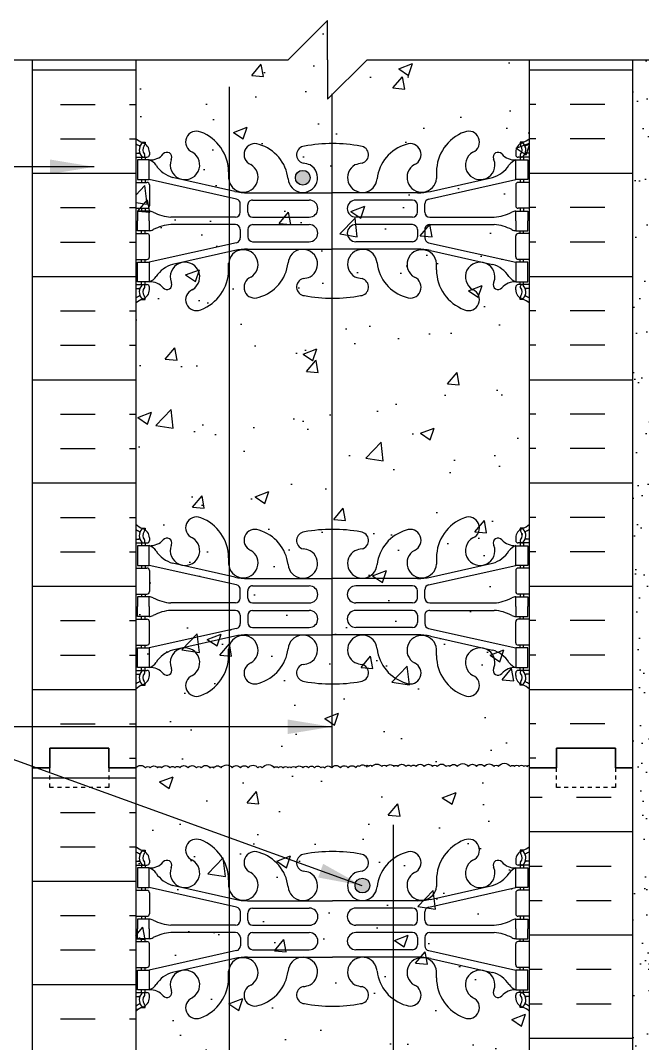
# Model space of a CAD drawing. Header units: inches. Extents: x 23.5 to 82.7, y -12.5 to 63.7.
# Drawn here: x 43.3 to 59.1, y 34 to 60.01 of the extents above; entities that cross this region are included whole.
import ezdxf

# ---------------------------------------------------------------- set-up
doc = ezdxf.new("R2010")
doc.units = ezdxf.units.IN
doc.header["$LTSCALE"] = 0.5
doc.header["$MEASUREMENT"] = 0
doc.linetypes.add('DASHED2', pattern=[0.375, 0.25, -0.125])
for name, color, linetype in [('HATCH', 12, 'Continuous'), ('line25', 2, 'Continuous'), ('LINE3', 3, 'Continuous'), ('LINE50', 5, 'Continuous'), ('LINE9', 9, 'Continuous'), ('TEXT', 4, 'Continuous'), ('Web_Edge', 9, 'Continuous')]:
    doc.layers.add(name, color=color, linetype=linetype)
doc.styles.add('DIM', font='romans.shx', dxfattribs={"width": 0.7})
doc.dimstyles.new('ext_12', dxfattribs={"dimscale": 12, "dimtxt": 0.09375, "dimasz": 0.09375, "dimexe": 0.09375, "dimexo": 0.0625, "dimgap": 0.0625, "dimtad": 1, "dimdec": 1, "dimzin": 3, "dimdsep": 46, "dimlunit": 4, "dimtxsty": 'DIM', "dimcen": 0.09, "dimdle": 0.09375, "dimclrt": 4, "dimadec": 0, "dimazin": 0, "dimtfac": 1, "dimtdec": 1, "dimtmove": 2, "dimatfit": 3, "dimfxl": 0, "dimfrac": 2, "dimtolj": 1, "dimtzin": 0, "dimarcsym": 0})

# ---------------------------------------------------------------- blocks, each defined once
blk = doc.blocks.new('10 web')
at = {"layer": 'Web_Edge'}
for p, q in [((-4.854, 6.903), (-4.764, 6.903)), ((-4.764, 6.903), (-4.764, 6.861)), ((4.854, 6.903), (4.764, 6.903)), ((4.764, 6.903), (4.764, 6.861)), ((-5, 6.624), (-4.922, 6.624)), ((-5, 6.524), (-4.717, 6.524)), ((-4.854, 6.524), (-4.854, 6.454)), ((-4.764, 6.524), (-4.764, 6.454)), ((-4.654, 6.654), (-4.654, 6.586)), ((4.654, 6.654), (4.654, 6.586)), ((5, 6.524), (4.716, 6.524)), ((4.764, 6.524), (4.764, 6.454)), ((4.854, 6.524), (4.854, 6.454)), ((5, 6.624), (4.922, 6.624)), ((-4.102, 6.458), (-4.09, 6.479)), ((4.102, 6.458), (4.09, 6.479)), ((-2.485, 5.655), (-4.066, 6.008)), ((-2.64, 6.147), (-2.641, 5.983)), ((2.485, 5.655), (4.066, 6.008)), ((2.64, 6.147), (2.641, 5.983)), ((-5, 5.884), (-4.717, 5.884)), ((-4.854, 5.954), (-4.854, 5.884)), ((-4.764, 5.954), (-4.764, 5.884)), ((-2.441, 5.457), (-4.659, 5.954)), ((-4.654, 5.821), (-4.654, 5.286)), ((2.441, 5.457), (4.659, 5.954)), ((4.654, 5.821), (4.654, 5.286)), ((5, 5.884), (4.716, 5.884)), ((4.764, 5.954), (4.764, 5.884)), ((4.854, 5.954), (4.854, 5.884)), ((-2.158, 5.619), (0, 5.619)), ((2.158, 5.619), (0, 5.619)), ((-5, 5.224), (-4.717, 5.224)), ((-4.854, 5.224), (-4.854, 5.154)), ((-4.764, 5.224), (-4.764, 5.154)), ((-2.344, 5.123), (-2.344, 5.335)), ((-2.156, 5.124), (-2.156, 5.308)), ((-2.031, 5.433), (-0.592, 5.433)), ((2.031, 5.433), (0.592, 5.433)), ((2.156, 5.124), (2.156, 5.308)), ((2.344, 5.123), (2.344, 5.335)), ((5, 5.224), (4.716, 5.224)), ((4.764, 5.224), (4.764, 5.154)), ((4.854, 5.224), (4.854, 5.154)), ((-2.469, 4.998), (-4.106, 4.998)), ((-2.031, 4.999), (-0.592, 4.999)), ((2.031, 4.999), (0.592, 4.999)), ((2.469, 4.998), (4.106, 4.998)), ((-2.469, 4.81), (-4.106, 4.81)), ((-2.344, 4.685), (-2.344, 4.472)), ((-2.156, 4.684), (-2.156, 4.5)), ((-2.031, 4.809), (-0.592, 4.809)), ((2.031, 4.809), (0.592, 4.809)), ((2.156, 4.684), (2.156, 4.5)), ((2.344, 4.685), (2.344, 4.472)), ((2.469, 4.81), (4.106, 4.81)), ((-5, 4.584), (-4.717, 4.584)), ((-4.854, 4.584), (-4.854, 4.654)), ((-4.764, 4.584), (-4.764, 4.654)), ((-4.654, 3.986), (-4.654, 4.521)), ((4.654, 3.986), (4.654, 4.521)), ((5, 4.584), (4.716, 4.584)), ((4.764, 4.584), (4.764, 4.654)), ((4.854, 4.584), (4.854, 4.654)), ((-2.441, 4.35), (-4.659, 3.854)), ((-2.158, 4.188), (0, 4.188)), ((-2.031, 4.375), (-0.592, 4.375)), ((2.158, 4.188), (0, 4.188)), ((2.031, 4.375), (0.592, 4.375)), ((2.441, 4.35), (4.659, 3.854)), ((-5, 3.924), (-4.717, 3.924)), ((-4.854, 3.854), (-4.854, 3.924)), ((-4.764, 3.854), (-4.764, 3.924)), ((-2.485, 4.152), (-4.066, 3.799)), ((2.485, 4.152), (4.066, 3.799)), ((5, 3.924), (4.716, 3.924)), ((4.764, 3.854), (4.764, 3.924)), ((4.854, 3.854), (4.854, 3.924)), ((-2.64, 3.66), (-2.641, 3.825)), ((2.64, 3.66), (2.641, 3.825)), ((-5, 3.284), (-4.717, 3.284)), ((-5, 3.184), (-4.922, 3.184)), ((-4.854, 3.284), (-4.854, 3.354)), ((-4.764, 3.284), (-4.764, 3.354)), ((-4.654, 3.154), (-4.654, 3.221)), ((-4.102, 3.35), (-4.09, 3.328)), ((4.102, 3.35), (4.09, 3.328)), ((4.654, 3.154), (4.654, 3.221)), ((5, 3.284), (4.716, 3.284)), ((4.764, 3.284), (4.764, 3.354)), ((4.854, 3.284), (4.854, 3.354)), ((5, 3.184), (4.922, 3.184)), ((-4.854, 2.905), (-4.764, 2.905)), ((-4.764, 2.905), (-4.764, 2.947)), ((4.764, 2.905), (4.764, 2.947)), ((4.854, 2.905), (4.764, 2.905)), ((-4.854, -2.905), (-4.764, -2.905)), ((-4.764, -2.905), (-4.764, -2.947)), ((4.854, -2.905), (4.764, -2.905)), ((4.764, -2.905), (4.764, -2.947)), ((-5, -3.184), (-4.922, -3.184)), ((-5, -3.284), (-4.717, -3.284)), ((-4.854, -3.284), (-4.854, -3.354)), ((-4.764, -3.284), (-4.764, -3.354)), ((-4.654, -3.154), (-4.654, -3.221)), ((-4.102, -3.35), (-4.09, -3.328)), ((4.102, -3.35), (4.09, -3.328)), ((4.654, -3.154), (4.654, -3.221)), ((5, -3.284), (4.716, -3.284)), ((4.764, -3.284), (4.764, -3.354)), ((4.854, -3.284), (4.854, -3.354)), ((5, -3.184), (4.922, -3.184)), ((-4.854, -3.854), (-4.854, -3.924)), ((-4.764, -3.854), (-4.764, -3.924)), ((-2.441, -4.35), (-4.659, -3.854)), ((-2.485, -4.152), (-4.066, -3.799)), ((-2.64, -3.66), (-2.641, -3.825)), ((2.441, -4.35), (4.659, -3.854)), ((2.485, -4.152), (4.066, -3.799)), ((2.64, -3.66), (2.641, -3.825)), ((4.764, -3.854), (4.764, -3.924)), ((4.854, -3.854), (4.854, -3.924)), ((-5, -3.924), (-4.717, -3.924)), ((-4.654, -3.986), (-4.654, -4.521)), ((4.654, -3.986), (4.654, -4.521)), ((5, -3.924), (4.716, -3.924)), ((-2.158, -4.188), (0, -4.188)), ((-2.031, -4.375), (-0.592, -4.375)), ((2.158, -4.188), (0, -4.188)), ((2.031, -4.375), (0.592, -4.375)), ((-5, -4.584), (-4.717, -4.584)), ((-4.854, -4.584), (-4.854, -4.654)), ((-4.764, -4.584), (-4.764, -4.654)), ((-2.344, -4.685), (-2.344, -4.472)), ((-2.156, -4.684), (-2.156, -4.5)), ((2.156, -4.684), (2.156, -4.5)), ((2.344, -4.685), (2.344, -4.472)), ((5, -4.584), (4.716, -4.584)), ((4.764, -4.584), (4.764, -4.654)), ((4.854, -4.584), (4.854, -4.654)), ((-2.469, -4.81), (-4.106, -4.81)), ((-2.031, -4.809), (-0.592, -4.809)), ((2.031, -4.809), (0.592, -4.809)), ((2.469, -4.81), (4.106, -4.81)), ((-4.854, -5.224), (-4.854, -5.154)), ((-4.764, -5.224), (-4.764, -5.154)), ((-2.469, -4.998), (-4.106, -4.998)), ((-2.344, -5.123), (-2.344, -5.335)), ((-2.156, -5.124), (-2.156, -5.308)), ((-2.031, -4.999), (-0.592, -4.999)), ((2.031, -4.999), (0.592, -4.999)), ((2.156, -5.124), (2.156, -5.308)), ((2.344, -5.123), (2.344, -5.335)), ((2.469, -4.998), (4.106, -4.998)), ((4.764, -5.224), (4.764, -5.154)), ((4.854, -5.224), (4.854, -5.154)), ((-5, -5.224), (-4.717, -5.224)), ((-2.441, -5.457), (-4.659, -5.954)), ((-4.654, -5.821), (-4.654, -5.286)), ((-2.031, -5.433), (-0.592, -5.433)), ((2.031, -5.433), (0.592, -5.433)), ((2.441, -5.457), (4.659, -5.954)), ((4.654, -5.821), (4.654, -5.286)), ((5, -5.224), (4.716, -5.224)), ((-2.485, -5.655), (-4.066, -6.008)), ((-2.158, -5.619), (0, -5.619)), ((2.158, -5.619), (0, -5.619)), ((2.485, -5.655), (4.066, -6.008)), ((-5, -5.884), (-4.717, -5.884)), ((-4.854, -5.954), (-4.854, -5.884)), ((-4.764, -5.954), (-4.764, -5.884)), ((-2.64, -6.147), (-2.641, -5.983)), ((2.64, -6.147), (2.641, -5.983)), ((5, -5.884), (4.716, -5.884)), ((4.764, -5.954), (4.764, -5.884)), ((4.854, -5.954), (4.854, -5.884)), ((-4.854, -6.524), (-4.854, -6.454)), ((-4.764, -6.524), (-4.764, -6.454)), ((-4.102, -6.458), (-4.09, -6.479)), ((4.102, -6.458), (4.09, -6.479)), ((4.764, -6.524), (4.764, -6.454)), ((4.854, -6.524), (4.854, -6.454)), ((-5, -6.524), (-4.717, -6.524)), ((-5, -6.624), (-4.922, -6.624)), ((-4.654, -6.654), (-4.654, -6.586)), ((4.654, -6.654), (4.654, -6.586)), ((5, -6.524), (4.716, -6.524)), ((5, -6.624), (4.922, -6.624)), ((-4.854, -6.903), (-4.764, -6.903)), ((-4.764, -6.903), (-4.764, -6.861)), ((4.764, -6.903), (4.764, -6.861)), ((4.854, -6.903), (4.764, -6.903))]:
    blk.add_line(p, q, dxfattribs=at)
for points in [[(-4.959, 5.954), (-4.659, 5.954), (-4.659, 6.454), (-4.959, 6.454)], [(4.959, 5.954), (4.659, 5.954), (4.659, 6.454), (4.959, 6.454)], [(-4.959, 3.854), (-4.659, 3.854), (-4.659, 3.354), (-4.959, 3.354)], [(4.959, 3.854), (4.659, 3.854), (4.659, 3.354), (4.959, 3.354)], [(-4.959, -3.854), (-4.659, -3.854), (-4.659, -3.354), (-4.959, -3.354)], [(4.959, -3.854), (4.659, -3.854), (4.659, -3.354), (4.959, -3.354)], [(-4.959, -5.954), (-4.659, -5.954), (-4.659, -6.454), (-4.959, -6.454)], [(4.959, -5.954), (4.659, -5.954), (4.659, -6.454), (4.959, -6.454)]]:
    blk.add_lwpolyline(points, close=True, dxfattribs=at)
for points in [[(-4.659, 4.904), (-4.659, 5.154), (-4.959, 5.154), (-4.959, 4.904)], [(4.659, 4.904), (4.659, 5.154), (4.959, 5.154), (4.959, 4.904)], [(-4.659, 4.904), (-4.659, 4.654), (-4.959, 4.654), (-4.959, 4.904)], [(4.659, 4.904), (4.659, 4.654), (4.959, 4.654), (4.959, 4.904)], [(-4.659, -4.904), (-4.659, -4.654), (-4.959, -4.654), (-4.959, -4.904)], [(4.659, -4.904), (4.659, -4.654), (4.959, -4.654), (4.959, -4.904)], [(-4.659, -4.904), (-4.659, -5.154), (-4.959, -5.154), (-4.959, -4.904)], [(4.659, -4.904), (4.659, -5.154), (4.959, -5.154), (4.959, -4.904)]]:
    blk.add_lwpolyline(points, dxfattribs=at)
for centre, radius, start, end in [((-3.456, 6.908), 0.277, 67.32, 247.32), ((-3.732, 6.141), 1.092, 0.3332, 69.4825), ((3.732, 6.141), 1.092, 110.5175, 179.6668), ((3.456, 6.908), 0.277, 292.68, 112.68), ((-4.654, 7.361), 0.5, 226.2122, 250.5288), ((-4.654, 7.361), 0.6, 234.7832, 245.0748), ((-4.66, 6.708), 0.25, 140.1145, 222.4609), ((-4.916, 6.798), 0.021, 343.464, 63.9957), ((-4.818, 6.839), 0.045, 321.448, 139.1879), ((-4.904, 6.654), 0.25, 0, 70.5288), ((-4.66, 6.708), 0.16, 140.0001, 222.4609), ((-1.973, 6.591), 0.277, 67.32, 247.32), ((-2.157, 5.854), 1.034, 6.6669, 73.6635), ((-0.694, 6.586), 0.22, 95.1835, 255.7396), ((-0.017, 3.092), 3.777, 89.7394, 100.6275), ((0.017, 3.092), 3.777, 79.3725, 90.2606), ((0.694, 6.586), 0.22, 284.2604, 84.8165), ((2.157, 5.854), 1.034, 106.3365, 173.3331), ((1.973, 6.591), 0.277, 292.68, 112.68), ((4.904, 6.654), 0.25, 109.4712, 180), ((4.818, 6.839), 0.045, 40.8121, 218.552), ((4.66, 6.708), 0.16, 317.5391, 39.9999), ((4.654, 7.361), 0.5, 289.4712, 313.7891), ((4.66, 6.708), 0.25, 317.5391, 39.8855), ((4.916, 6.798), 0.021, 116.0043, 196.536), ((4.654, 7.361), 0.6, 294.9252, 305.2168), ((-4.922, 6.643), 0.0196, 269.4032, 15.4901), ((-4.812, 6.57), 0.045, 222.4609, 42.4609), ((-4.717, 6.586), 0.0625, 270, 0), ((-4.634, 6.894), 0.441, 266.7976, 318.9873), ((-4.207, 6.523), 0.125, 339.6243, 138.9873), ((-3.75, 6.327), 0.375, 159.6243, 60.0685), ((3.75, 6.327), 0.375, 119.9315, 20.3757), ((4.207, 6.523), 0.125, 41.0127, 200.3757), ((4.634, 6.894), 0.441, 221.0127, 273.2024), ((4.716, 6.586), 0.0625, 180, 270), ((4.812, 6.57), 0.045, 137.5391, 317.5391), ((4.922, 6.643), 0.0196, 164.5099, 270.5968), ((-4.781, 6.111), 0.364, 34.9775, 70.3387), ((-3.858, 6.722), 0.743, 212.7919, 253.8107), ((-2.267, 6.01), 0.375, 184.2448, 60.0685), ((-0.756, 6.002), 0.375, 184.2448, 60.0685), ((-0.863, 5.546), 0.834, 69.3729, 82.1063), ((0.756, 6.002), 0.375, 119.9315, 355.7552), ((0.863, 5.546), 0.834, 97.8937, 110.6271), ((2.267, 6.01), 0.375, 119.9315, 355.7552), ((3.858, 6.722), 0.743, 286.1893, 327.2081), ((4.781, 6.111), 0.364, 109.6613, 145.0225), ((-4.717, 5.821), 0.0625, 0, 90), ((4.716, 5.821), 0.0625, 90, 180), ((-2.158, 7.119), 1.5, 257.4135, 270), ((2.158, 7.119), 1.5, 270, 282.5865), ((-4.717, 5.286), 0.0625, 270, 0), ((-2.469, 5.335), 0.125, 0, 77.3767), ((-2.031, 5.308), 0.125, 90, 180), ((-0.592, 5.216), 0.217, 270, 90), ((0.592, 5.216), 0.217, 90, 270), ((2.031, 5.308), 0.125, 0, 90), ((2.469, 5.335), 0.125, 102.6233, 180), ((4.716, 5.286), 0.0625, 180, 270), ((-4.663, 4.935), 0.219, 60.4937, 88.92), ((-4.018, 6.165), 1.17, 242.6365, 265.6505), ((-2.469, 5.123), 0.125, 270, 0), ((-2.031, 5.124), 0.125, 180, 270), ((2.031, 5.124), 0.125, 270, 360), ((2.469, 5.123), 0.125, 180, 270), ((4.018, 6.165), 1.17, 274.3495, 297.3635), ((4.663, 4.935), 0.219, 91.08, 119.5063), ((-4.663, 4.873), 0.219, 271.08, 299.5063), ((-4.018, 3.643), 1.17, 94.3495, 117.3635), ((-2.469, 4.685), 0.125, 0, 90), ((-2.031, 4.684), 0.125, 90, 180), ((-0.592, 4.592), 0.217, 270, 90), ((0.592, 4.592), 0.217, 90, 270), ((2.031, 4.684), 0.125, 0, 90), ((2.469, 4.685), 0.125, 90, 180), ((4.018, 3.643), 1.17, 62.6365, 85.6505), ((4.663, 4.873), 0.219, 240.4937, 268.92), ((-4.717, 4.521), 0.0625, 0, 90), ((-2.469, 4.472), 0.125, 282.6233, 0), ((-2.031, 4.5), 0.125, 180, 270), ((2.031, 4.5), 0.125, 270, 0), ((2.469, 4.472), 0.125, 180, 257.3767), ((4.716, 4.521), 0.0625, 90, 180), ((-2.267, 3.797), 0.375, 299.9315, 175.7552), ((-2.158, 2.688), 1.5, 90, 102.5865), ((-0.756, 3.806), 0.375, 299.9315, 175.7552), ((0.756, 3.806), 0.375, 4.2448, 240.0685), ((2.267, 3.797), 0.375, 4.2448, 240.0685), ((2.158, 2.688), 1.5, 77.4135, 90), ((-4.717, 3.986), 0.0625, 270, 0), ((4.716, 3.986), 0.0625, 180, 270), ((-3.858, 3.085), 0.743, 106.1893, 147.2081), ((-3.75, 3.48), 0.375, 299.9315, 200.3757), ((-3.732, 3.667), 1.092, 290.5175, 359.6668), ((-2.157, 3.954), 1.034, 286.3365, 353.3331), ((2.157, 3.954), 1.034, 186.6669, 253.6635), ((3.732, 3.667), 1.092, 180.3332, 249.4825), ((3.75, 3.48), 0.375, 339.6243, 240.0685), ((3.858, 3.085), 0.743, 32.7919, 73.8107), ((-4.781, 3.696), 0.364, 289.6613, 325.0225), ((-1.973, 3.217), 0.277, 112.68, 292.68), ((-0.694, 3.222), 0.22, 104.2604, 264.8165), ((-0.863, 4.262), 0.834, 277.8937, 290.6271), ((0.863, 4.262), 0.834, 249.3729, 262.1063), ((0.694, 3.222), 0.22, 275.1835, 75.7396), ((1.973, 3.217), 0.277, 247.32, 67.32), ((4.781, 3.696), 0.364, 214.9775, 250.3387), ((-4.922, 3.164), 0.0196, 344.5099, 90.5968), ((-4.66, 3.099), 0.25, 137.5391, 219.8855), ((-4.812, 3.238), 0.045, 317.5391, 137.5391), ((-4.904, 3.154), 0.25, 289.4712, 360), ((-4.66, 3.099), 0.16, 137.5391, 219.9999), ((-4.717, 3.221), 0.0625, 360, 90), ((-4.634, 2.913), 0.441, 41.0127, 93.2024), ((-4.207, 3.285), 0.125, 221.0127, 20.3757), ((-3.456, 2.9), 0.277, 112.68, 292.68), ((3.456, 2.9), 0.277, 247.32, 67.32), ((4.207, 3.285), 0.125, 159.6243, 318.9873), ((4.634, 2.913), 0.441, 86.7976, 138.9873), ((4.716, 3.221), 0.0625, 90, 180), ((4.904, 3.154), 0.25, 180, 250.5288), ((4.812, 3.238), 0.045, 42.4609, 222.4609), ((4.66, 3.099), 0.16, 320.0001, 42.4609), ((4.66, 3.099), 0.25, 320.1145, 42.4609), ((4.922, 3.164), 0.0196, 89.4032, 195.4901), ((-4.654, 2.447), 0.6, 114.9252, 125.2158), ((-4.654, 2.447), 0.5, 109.4712, 133.7878), ((-4.916, 3.01), 0.021, 296.0043, 16.536), ((-4.818, 2.968), 0.045, 220.8121, 38.552), ((-0.017, 6.716), 3.777, 259.3725, 270.2606), ((0.017, 6.716), 3.777, 269.7394, 280.6275), ((4.818, 2.968), 0.045, 141.448, 319.1879), ((4.654, 2.447), 0.5, 46.2109, 70.5288), ((4.916, 3.01), 0.021, 163.464, 243.9957), ((4.654, 2.447), 0.6, 54.7832, 65.0748), ((-4.654, -2.447), 0.5, 226.2122, 250.5288), ((-3.456, -2.9), 0.277, 67.32, 247.32), ((-3.732, -3.667), 1.092, 0.3332, 69.4825), ((3.732, -3.667), 1.092, 110.5175, 179.6668), ((3.456, -2.9), 0.277, 292.68, 112.68), ((4.654, -2.447), 0.5, 289.4712, 313.7891), ((-4.654, -2.447), 0.6, 234.7842, 245.0748), ((-4.66, -3.099), 0.25, 140.1145, 222.4609), ((-4.916, -3.01), 0.021, 343.464, 63.9957), ((-4.818, -2.968), 0.045, 321.448, 139.1879), ((-4.904, -3.154), 0.25, 0, 70.5288), ((-4.66, -3.099), 0.16, 140.0001, 222.4609), ((-1.973, -3.217), 0.277, 67.32, 247.32), ((-2.157, -3.954), 1.034, 6.6669, 73.6635), ((-0.694, -3.222), 0.22, 95.1835, 255.7396), ((-0.017, -6.716), 3.777, 89.7394, 100.6275), ((0.017, -6.716), 3.777, 79.3725, 90.2606), ((0.694, -3.222), 0.22, 284.2604, 84.8165), ((2.157, -3.954), 1.034, 106.3365, 173.3331), ((1.973, -3.217), 0.277, 292.68, 112.68), ((4.904, -3.154), 0.25, 109.4712, 180), ((4.818, -2.968), 0.045, 40.8121, 218.552), ((4.66, -3.099), 0.16, 317.5391, 39.9999), ((4.66, -3.099), 0.25, 317.5391, 39.8855), ((4.916, -3.01), 0.021, 116.0043, 196.536), ((4.654, -2.447), 0.6, 294.9252, 305.2168), ((-4.922, -3.164), 0.0196, 269.4032, 15.4901), ((-4.812, -3.238), 0.045, 222.4609, 42.4609), ((-4.717, -3.221), 0.0625, 270, 0), ((-4.634, -2.913), 0.441, 266.7976, 318.9873), ((-4.781, -3.696), 0.364, 34.9775, 70.3387), ((-4.207, -3.285), 0.125, 339.6243, 138.9873), ((-3.75, -3.48), 0.375, 159.6243, 60.0685), ((3.75, -3.48), 0.375, 119.9315, 20.3757), ((4.207, -3.285), 0.125, 41.0127, 200.3757), ((4.634, -2.913), 0.441, 221.0127, 273.2024), ((4.781, -3.696), 0.364, 109.6613, 145.0225), ((4.716, -3.221), 0.0625, 180, 270), ((4.812, -3.238), 0.045, 137.5391, 317.5391), ((4.922, -3.164), 0.0196, 164.5099, 270.5968), ((-3.858, -3.085), 0.743, 212.7919, 253.8107), ((-2.267, -3.797), 0.375, 184.2448, 60.0685), ((-0.756, -3.806), 0.375, 184.2448, 60.0685), ((-0.863, -4.262), 0.834, 69.3729, 82.1063), ((0.756, -3.806), 0.375, 119.9315, 355.7552), ((0.863, -4.262), 0.834, 97.8937, 110.6271), ((2.267, -3.797), 0.375, 119.9315, 355.7552), ((3.858, -3.085), 0.743, 286.1893, 327.2081), ((-4.717, -3.986), 0.0625, 0, 90), ((-2.158, -2.688), 1.5, 257.4135, 270), ((2.158, -2.688), 1.5, 270, 282.5865), ((4.716, -3.986), 0.0625, 90, 180), ((-2.469, -4.472), 0.125, 0, 77.3767), ((-2.031, -4.5), 0.125, 90, 180), ((-0.592, -4.592), 0.217, 270, 90), ((0.592, -4.592), 0.217, 90, 270), ((2.031, -4.5), 0.125, 0, 90), ((2.469, -4.472), 0.125, 102.6233, 180), ((-4.717, -4.521), 0.0625, 270, 0), ((-4.663, -4.873), 0.219, 60.4937, 88.92), ((4.663, -4.873), 0.219, 91.08, 119.5063), ((4.716, -4.521), 0.0625, 180, 270), ((-4.018, -3.643), 1.17, 242.6365, 265.6505), ((-2.469, -4.685), 0.125, 270, 0), ((-2.031, -4.684), 0.125, 180, 270), ((2.031, -4.684), 0.125, 270, 360), ((2.469, -4.685), 0.125, 180, 270), ((4.018, -3.643), 1.17, 274.3495, 297.3635), ((-4.663, -4.935), 0.219, 271.08, 299.5063), ((-4.018, -6.165), 1.17, 94.3495, 117.3635), ((-2.469, -5.123), 0.125, 0, 90), ((-2.031, -5.124), 0.125, 90, 180), ((-0.592, -5.216), 0.217, 270, 90), ((0.592, -5.216), 0.217, 90, 270), ((2.031, -5.124), 0.125, 0, 90), ((2.469, -5.123), 0.125, 90, 180), ((4.018, -6.165), 1.17, 62.6365, 85.6505), ((4.663, -4.935), 0.219, 240.4937, 268.92), ((-4.717, -5.286), 0.0625, 0, 90), ((-2.469, -5.335), 0.125, 282.6233, 0), ((-2.031, -5.308), 0.125, 180, 270), ((2.031, -5.308), 0.125, 270, 0), ((2.469, -5.335), 0.125, 180, 257.3767), ((4.716, -5.286), 0.0625, 90, 180), ((-2.267, -6.01), 0.375, 299.9315, 175.7552), ((-2.158, -7.119), 1.5, 90, 102.5865), ((-0.756, -6.002), 0.375, 299.9315, 175.7552), ((0.756, -6.002), 0.375, 4.2448, 240.0685), ((2.267, -6.01), 0.375, 4.2448, 240.0685), ((2.158, -7.119), 1.5, 77.4135, 90), ((-4.717, -5.821), 0.0625, 270, 0), ((-3.75, -6.327), 0.375, 299.9315, 200.3757), ((-2.157, -5.854), 1.034, 286.3365, 353.3331), ((2.157, -5.854), 1.034, 186.6669, 253.6635), ((3.75, -6.327), 0.375, 339.6243, 240.0685), ((4.716, -5.821), 0.0625, 180, 270), ((-3.858, -6.722), 0.743, 106.1893, 147.2081), ((-3.732, -6.141), 1.092, 290.5175, 359.6668), ((3.732, -6.141), 1.092, 180.3332, 249.4825), ((3.858, -6.722), 0.743, 32.7919, 73.8107), ((-4.781, -6.111), 0.364, 289.6613, 325.0225), ((-4.634, -6.894), 0.441, 41.0127, 93.2024), ((-4.207, -6.523), 0.125, 221.0127, 20.3757), ((-1.973, -6.591), 0.277, 112.68, 292.68), ((-0.694, -6.586), 0.22, 104.2604, 264.8165), ((-0.863, -5.546), 0.834, 277.8937, 290.6271), ((0.863, -5.546), 0.834, 249.3729, 262.1063), ((0.694, -6.586), 0.22, 275.1835, 75.7396), ((1.973, -6.591), 0.277, 247.32, 67.32), ((4.207, -6.523), 0.125, 159.6243, 318.9873), ((4.634, -6.894), 0.441, 86.7976, 138.9873), ((4.781, -6.111), 0.364, 214.9775, 250.3387), ((-4.922, -6.643), 0.0196, 344.5099, 90.5968), ((-4.66, -6.708), 0.25, 137.5391, 219.8855), ((-4.812, -6.57), 0.045, 317.5391, 137.5391), ((-4.904, -6.654), 0.25, 289.4712, 360), ((-4.66, -6.708), 0.16, 137.5391, 219.9999), ((-4.717, -6.586), 0.0625, 360, 90), ((-3.456, -6.908), 0.277, 112.68, 292.68), ((3.456, -6.908), 0.277, 247.32, 67.32), ((4.716, -6.586), 0.0625, 90, 180), ((4.904, -6.654), 0.25, 180, 250.5288), ((4.812, -6.57), 0.045, 42.4609, 222.4609), ((4.66, -6.708), 0.16, 320.0001, 42.4609), ((4.66, -6.708), 0.25, 320.1145, 42.4609), ((4.922, -6.643), 0.0196, 89.4032, 195.4901), ((-4.654, -7.361), 0.6, 114.9252, 125.2168), ((-4.654, -7.361), 0.5, 109.4712, 133.7878), ((-4.916, -6.798), 0.021, 296.0043, 16.536), ((-4.818, -6.839), 0.045, 220.8121, 38.552), ((-0.017, -3.092), 3.777, 259.3725, 270.2606), ((0.017, -3.092), 3.777, 269.7394, 280.6275), ((4.818, -6.839), 0.045, 141.448, 319.1879), ((4.654, -7.361), 0.5, 46.2109, 70.5288), ((4.916, -6.798), 0.021, 163.464, 243.9957), ((4.654, -7.361), 0.6, 54.7832, 65.0748)]:
    blk.add_arc(centre, radius, start, end, dxfattribs=at)
for points in [[(-2.156, 5.129), (-2.156, 5.303)], [(2.156, 5.129), (2.156, 5.303)], [(-2.156, 4.679), (-2.156, 4.505)], [(2.156, 4.679), (2.156, 4.505)], [(-2.156, -4.679), (-2.156, -4.505)], [(2.156, -4.679), (2.156, -4.505)], [(-2.156, -5.129), (-2.156, -5.303)], [(2.156, -5.129), (2.156, -5.303)]]:
    blk.add_open_spline(points, degree=1, dxfattribs=at)

msp = doc.modelspace()

# ---------------------------------------------------------------- hatches: boundary and pattern name
at = {"layer": 'HATCH'}
h = msp.add_hatch(dxfattribs=at)
h.set_pattern_fill('AR-CONC', color=256, scale=0.5, style=0)
edge = h.paths.add_edge_path()
edge.add_line((56.228, 59.008), (52.103, 59.008))
edge.add_line((52.103, 59.008), (51.103, 58.008))
edge.add_line((51.103, 58.008), (51.103, 59.008))
edge.add_line((51.103, 59.008), (51.103, 60.008))
edge.add_line((51.103, 60.008), (50.103, 59.008))
edge.add_line((50.103, 59.008), (46.228, 59.008))
edge.add_line((46.228, 59.008), (46.228, 51.377))
edge.add_spline(control_points=[(46.228, 51.377), (46.354, 51.313), (46.551, 51.212), (46.808, 51.498), (47.161, 51.203), (47.528, 51.476), (47.782, 51.204), (48.04, 51.398), (48.289, 51.186), (48.487, 51.326), (48.67, 51.343), (48.758, 51.219), (48.896, 51.182), (48.999, 51.306), (49.128, 51.355), (49.245, 51.391), (49.307, 51.367), (49.34, 51.325), (49.357, 51.269), (49.427, 51.244), (49.523, 51.22), (49.674, 51.211), (49.797, 51.287), (49.905, 51.295), (49.974, 51.306), (50.055, 51.29), (50.151, 51.245), (50.236, 51.207), (50.328, 51.201), (50.361, 51.291), (50.464, 51.308), (50.531, 51.369), (50.612, 51.361), (50.701, 51.364), (50.805, 51.36), (50.886, 51.322), (51.004, 51.259), (51.168, 51.246), (51.321, 51.313), (51.454, 51.389), (51.591, 51.406), (51.715, 51.413), (51.805, 51.386), (51.856, 51.3), (51.964, 51.232), (52.088, 51.201), (52.186, 51.197), (52.228, 51.195)], knot_values=[0, 0, 0, 0, 0.36882, 0.580962, 0.956064, 1.413946, 1.635694, 1.852394, 2.204033, 2.360582, 2.542219, 2.677797, 2.79395, 2.907785, 3.117226, 3.20968, 3.262351, 3.303115, 3.370216, 3.421138, 3.515057, 3.674522, 3.85319, 3.927977, 3.999794, 4.060692, 4.173001, 4.317056, 4.339836, 4.436406, 4.53825, 4.640095, 4.685656, 4.773056, 4.912503, 4.988734, 5.039656, 5.313971, 5.43662, 5.538465, 5.77077, 5.839112, 5.911139, 6.039898, 6.121993, 6.287819, 6.415577, 6.415577, 6.415577, 6.415577], degree=3, periodic=0)
edge.add_spline(control_points=[(52.228, 51.195), (52.271, 51.197), (52.369, 51.201), (52.492, 51.232), (52.6, 51.3), (52.652, 51.386), (52.742, 51.413), (52.866, 51.406), (53.003, 51.389), (53.136, 51.313), (53.288, 51.246), (53.453, 51.259), (53.57, 51.322), (53.651, 51.36), (53.755, 51.364), (53.845, 51.361), (53.925, 51.369), (53.992, 51.308), (54.095, 51.291), (54.129, 51.201), (54.188, 51.204), (54.212, 51.21), (54.228, 51.215)], knot_values=[4.266465, 4.266465, 4.266465, 4.266465, 4.394223, 4.560049, 4.642143, 4.770902, 4.842929, 4.911272, 5.143576, 5.245421, 5.368071, 5.642385, 5.693308, 5.769539, 5.908986, 5.996385, 6.041947, 6.143791, 6.245636, 6.342205, 6.364986, 6.415577, 6.415577, 6.415577, 6.415577], degree=3, periodic=0)
edge.add_spline(control_points=[(54.228, 51.215), (54.245, 51.21), (54.269, 51.204), (54.328, 51.201), (54.361, 51.291), (54.464, 51.308), (54.531, 51.369), (54.612, 51.361), (54.701, 51.364), (54.805, 51.36), (54.886, 51.322), (55.004, 51.259), (55.168, 51.246), (55.321, 51.313), (55.454, 51.389), (55.591, 51.406), (55.715, 51.413), (55.805, 51.386), (55.856, 51.3), (55.964, 51.232), (56.088, 51.201), (56.186, 51.197), (56.228, 51.195)], knot_values=[4.266465, 4.266465, 4.266465, 4.266465, 4.317056, 4.339836, 4.436406, 4.53825, 4.640095, 4.685656, 4.773056, 4.912503, 4.988734, 5.039656, 5.313971, 5.43662, 5.538465, 5.77077, 5.839112, 5.911139, 6.039898, 6.121993, 6.287819, 6.415577, 6.415577, 6.415577, 6.415577], degree=3, periodic=0)
edge.add_line((56.228, 51.195), (56.228, 59.008))
h = msp.add_hatch(dxfattribs=at)
h.set_pattern_fill('INSUL', color=256, scale=7, style=0)
h.set_pattern_definition([(0, (-2879.9333, -356.0018), (0, 2.625), []), (0, (-2879.9333, -355.1268), (0, 2.625), [0.875, -0.875]), (0, (-2879.9333, -354.2518), (0, 2.625), [0.875, -0.875])])
h.paths.add_polyline_path([(43.603, 41.008), (44.041, 41.008), (44.041, 41.508), (45.541, 41.508), (45.541, 41.008), (46.228, 41.008), (46.228, 59.008), (45.541, 59.008), (45.541, 59.508), (44.041, 59.508), (44.041, 59.008), (43.603, 59.008)])
h = msp.add_hatch(dxfattribs=at)
h.set_pattern_fill('INSUL', color=256, scale=7, style=0)
h.set_pattern_definition([(180, (2982.39, -356.0018), (0, 2.625), []), (180, (2982.39, -355.1268), (0, 2.625), [0.875, -0.875]), (180, (2982.39, -354.2518), (0, 2.625), [0.875, -0.875])])
h.paths.add_polyline_path([(58.853, 41.008), (58.416, 41.008), (58.416, 41.508), (56.916, 41.508), (56.916, 41.008), (56.228, 41.008), (56.228, 59.008), (56.916, 59.008), (56.916, 59.508), (58.416, 59.508), (58.416, 59.008), (58.853, 59.008)])
h = msp.add_hatch(dxfattribs=at)
h.set_pattern_fill('AR-SAND', color=256, scale=0.5, style=0)
h.set_pattern_definition([(37.5, (36.4269, -7.8671), (-0.031497, 0.963412), [0, -0.76, 0, -0.85, 0, -0.8125]), (7.5, (36.4269, -7.8671), (0.884888, 1.411073), [0, -0.41, 0, -0.685, 0, -0.2625]), (327.5, (35.8119, -7.8671), (1.557071, 0.00283), [0, -0.25, 0, -0.9, 0, -1.175]), (317.5, (35.8119, -7.8671), (1.503063, 0.438838), [0, -0.125, 0, -0.59, 0, -0.675])])
h.paths.add_polyline_path([(59.353, 59.008), (58.853, 59.008), (58.853, 41.008), (58.853, 29.758), (59.353, 29.758)])
h = msp.add_hatch(dxfattribs=at)
h.set_pattern_fill('AR-CONC', color=256, scale=0.5, style=0)
edge = h.paths.add_edge_path()
edge.add_spline(control_points=[(56.228, 51.195), (56.186, 51.197), (56.088, 51.201), (55.964, 51.232), (55.856, 51.3), (55.805, 51.386), (55.715, 51.413), (55.591, 51.406), (55.454, 51.389), (55.321, 51.313), (55.168, 51.246), (55.004, 51.259), (54.886, 51.322), (54.805, 51.36), (54.701, 51.364), (54.612, 51.361), (54.531, 51.369), (54.464, 51.308), (54.361, 51.291), (54.328, 51.201), (54.269, 51.204), (54.245, 51.21), (54.228, 51.215)], knot_values=[4.266465, 4.266465, 4.266465, 4.266465, 4.394223, 4.560049, 4.642143, 4.770902, 4.842929, 4.911272, 5.143576, 5.245421, 5.368071, 5.642385, 5.693308, 5.769539, 5.908986, 5.996385, 6.041947, 6.143791, 6.245636, 6.342205, 6.364986, 6.415577, 6.415577, 6.415577, 6.415577], degree=3, periodic=0)
edge.add_spline(control_points=[(54.228, 51.215), (54.212, 51.21), (54.188, 51.204), (54.129, 51.201), (54.095, 51.291), (53.992, 51.308), (53.925, 51.369), (53.845, 51.361), (53.755, 51.364), (53.651, 51.36), (53.57, 51.322), (53.453, 51.259), (53.288, 51.246), (53.136, 51.313), (53.003, 51.389), (52.866, 51.406), (52.742, 51.413), (52.652, 51.386), (52.6, 51.3), (52.492, 51.232), (52.369, 51.201), (52.271, 51.197), (52.228, 51.195)], knot_values=[4.266465, 4.266465, 4.266465, 4.266465, 4.317056, 4.339836, 4.436406, 4.53825, 4.640095, 4.685656, 4.773056, 4.912503, 4.988734, 5.039656, 5.313971, 5.43662, 5.538465, 5.77077, 5.839112, 5.911139, 6.039898, 6.121993, 6.287819, 6.415577, 6.415577, 6.415577, 6.415577], degree=3, periodic=0)
edge.add_spline(control_points=[(52.228, 51.195), (52.186, 51.197), (52.088, 51.201), (51.964, 51.232), (51.856, 51.3), (51.805, 51.386), (51.715, 51.413), (51.591, 51.406), (51.454, 51.389), (51.321, 51.313), (51.168, 51.246), (51.004, 51.259), (50.886, 51.322), (50.805, 51.36), (50.701, 51.364), (50.612, 51.361), (50.531, 51.369), (50.464, 51.308), (50.361, 51.291), (50.328, 51.201), (50.236, 51.207), (50.151, 51.245), (50.055, 51.29), (49.974, 51.306), (49.905, 51.295), (49.797, 51.287), (49.674, 51.211), (49.523, 51.22), (49.427, 51.244), (49.357, 51.269), (49.34, 51.325), (49.307, 51.367), (49.245, 51.391), (49.128, 51.355), (48.999, 51.306), (48.896, 51.182), (48.758, 51.219), (48.67, 51.343), (48.487, 51.326), (48.289, 51.186), (48.04, 51.398), (47.782, 51.204), (47.528, 51.476), (47.161, 51.203), (46.808, 51.498), (46.551, 51.212), (46.354, 51.313), (46.228, 51.377)], knot_values=[0, 0, 0, 0, 0.127758, 0.293584, 0.375679, 0.504437, 0.576465, 0.644807, 0.877112, 0.978956, 1.101606, 1.37592, 1.426843, 1.503074, 1.642521, 1.72992, 1.775482, 1.877327, 1.979171, 2.07574, 2.098521, 2.242575, 2.354885, 2.415783, 2.4876, 2.562387, 2.741054, 2.90052, 2.994438, 3.045361, 3.112462, 3.153226, 3.205897, 3.298351, 3.507792, 3.621627, 3.737779, 3.873357, 4.054994, 4.211544, 4.563183, 4.779883, 5.001631, 5.459512, 5.834615, 6.046757, 6.415577, 6.415577, 6.415577, 6.415577], degree=3, periodic=0)
edge.add_line((46.228, 51.377), (46.228, 41.008))
edge.add_line((46.228, 41.008), (46.228, 23.008))
edge.add_line((46.228, 23.008), (46.228, 5.008))
edge.add_line((46.228, 5.008), (50.103, 5.008))
edge.add_line((50.103, 5.008), (51.103, 6.008))
edge.add_line((51.103, 6.008), (51.103, 5.008))
edge.add_line((51.103, 5.008), (51.103, 4.008))
edge.add_line((51.103, 4.008), (52.103, 5.008))
edge.add_line((52.103, 5.008), (56.228, 5.008))
edge.add_line((56.228, 5.008), (56.228, 17.383))
edge.add_line((56.228, 17.383), (56.228, 22.883))
edge.add_line((56.228, 22.883), (54.953, 22.883))
edge.add_arc((54.953, 22.783), 0.1, 90, 180)
edge.add_line((54.853, 22.783), (54.853, 21.383))
edge.add_line((54.853, 21.383), (54.353, 21.383))
edge.add_line((54.353, 21.383), (54.353, 22.883))
edge.add_arc((54.853, 22.883), 0.5, 90, 180, ccw=False)
edge.add_line((54.853, 23.383), (56.228, 23.383))
edge.add_line((56.228, 23.383), (56.228, 25.883))
edge.add_line((56.228, 25.883), (54.853, 25.883))
edge.add_arc((54.853, 26.383), 0.5, 180, 270, ccw=False)
edge.add_line((54.353, 26.383), (54.353, 27.883))
edge.add_line((54.353, 27.883), (54.853, 27.883))
edge.add_line((54.853, 27.883), (54.853, 26.483))
edge.add_arc((54.953, 26.483), 0.1, 180, 270)
edge.add_line((54.953, 26.383), (56.228, 26.383))
edge.add_line((56.228, 26.383), (56.228, 31.883))
edge.add_line((56.228, 31.883), (56.228, 41.008))
edge.add_line((56.228, 41.008), (56.228, 51.195))
h = msp.add_hatch(dxfattribs=at)
h.set_pattern_fill('INSUL', color=256, scale=7, style=0)
h.set_pattern_definition([(0, (-2879.9333, -374.0018), (0, 2.625), []), (0, (-2879.9333, -373.1268), (0, 2.625), [0.875, -0.875]), (0, (-2879.9333, -372.2518), (0, 2.625), [0.875, -0.875])])
h.paths.add_polyline_path([(43.603, 23.008), (44.041, 23.008), (44.041, 23.508), (45.541, 23.508), (45.541, 23.008), (46.228, 23.008), (46.228, 41.008), (45.541, 41.008), (45.541, 41.508), (44.041, 41.508), (44.041, 41.008), (43.603, 41.008)])
h = msp.add_hatch(dxfattribs=at)
h.set_pattern_fill('INSUL', color=256, scale=7, style=0)
h.set_pattern_definition([(0, (36.427, -7.867), (0, 2.625), []), (0, (36.427, -6.992), (0, 2.625), [0.875, -0.875]), (0, (36.427, -6.117), (0, 2.625), [0.875, -0.875])])
h.paths.add_polyline_path([(56.228, 31.883), (58.853, 29.258), (58.853, 41.008), (58.416, 41.008), (58.416, 40.508), (56.916, 40.508), (56.916, 41.008), (56.228, 41.008)])
h.paths.add_polyline_path([(58.853, 20.008), (56.228, 17.383), (56.228, 5.008), (56.916, 5.008), (56.916, 5.508), (58.416, 5.508), (58.416, 5.008), (58.853, 5.008)])
at = {"layer": 'LINE3'}
for points in [[(50.285, 56.009, 1), (50.66, 56.009, 1)], [(51.799, 38.014, 1), (52.174, 38.014, 1)]]:
    msp.add_hatch(color=256, dxfattribs=at).paths.add_polyline_path(points)

# ---------------------------------------------------------------- linework, layer by layer
at = {"layer": 'HATCH'}
for points in [[(52.228, 41.042, -0.484838), (52.477, 41.042, -0.520567), (52.598, 41.042, -0.520567), (52.782, 41.042, -0.520567), (52.886, 41.042, -0.520567), (53.096, 41.042, -0.520567), (53.222, 41.042, -0.520567), (53.348, 41.042, -0.520567), (53.558, 41.042, -0.520567), (53.768, 41.042, -0.520567), (53.889, 41.042, -0.520567), (54.114, 41.042, -0.520567), (54.209, 41.042, -0.520567), (54.397, 41.042, -0.520567), (54.675, 41.042, -0.520567), (54.885, 41.042, -0.520567), (55.085, 41.042, -0.520567), (55.331, 41.042, -0.520567), (55.441, 41.042, -0.520567), (55.748, 41.042, -0.520567), (55.853, 41.042, -0.520567), (55.968, 41.042, -0.520567), (56.089, 41.042, -0.520567), (56.178, 41.042, -0.217138), (56.228, 41.071, -0.217138)], [(46.228, 41.008, -0.484838), (46.477, 41.008, -0.520567), (46.598, 41.008, -0.520567), (46.782, 41.008, -0.520567), (46.886, 41.008, -0.520567), (47.096, 41.008, -0.520567), (47.222, 41.008, -0.520567), (47.348, 41.008, -0.520567), (47.558, 41.008, -0.520567), (47.768, 41.008, -0.520567), (47.889, 41.008, -0.520567), (48.114, 41.008, -0.520567), (48.209, 41.008, -0.520567), (48.397, 41.008, -0.520567), (48.675, 41.008, -0.520567), (48.885, 41.008, -0.520567), (49.085, 41.008, -0.520567), (49.331, 41.008, -0.520567), (49.441, 41.008, -0.520567), (49.748, 41.008, -0.520567), (49.853, 41.008, -0.520567), (49.968, 41.008, -0.520567), (50.089, 41.008, -0.520567), (50.178, 41.008, -0.520567), (50.293, 41.008, -0.520567), (50.472, 41.008, -0.520567), (50.619, 41.008, -0.520567), (50.771, 41.008, -0.520567), (50.928, 41.008, -0.520567), (51.028, 41.008, -0.520567), (51.206, 41.008, -0.520567), (51.427, 41.008, -0.520567), (51.621, 41.008, -0.520567), (51.825, 41.008, -0.520567), (51.925, 41.05, -0.520567), (52.056, 41.05, -0.520567), (52.145, 41.05, -0.613818), (52.228, 41.042)]]:
    msp.add_lwpolyline(points, format="xyb", dxfattribs=at)
at = {"layer": 'line25'}
for p, q in [((46.228, 59.008), (46.228, 41.008)), ((56.228, 41.008), (56.228, 59.008)), ((46.228, 41.008), (46.228, 23.008)), ((56.228, 31.883), (56.228, 41.008))]:
    msp.add_line(p, q, dxfattribs=at)
at = {"layer": 'LINE3'}
for p, q in [((48.606, 23.612), (48.606, 58.32)), ((51.211, 58.144), (51.211, 41.014)), ((52.769, 39.556), (52.769, 5.008))]:
    msp.add_line(p, q, dxfattribs=at)
for centre in [(50.472, 56.009), (51.987, 38.014)]:
    msp.add_circle(centre, 0.188, dxfattribs=at)
at = {"layer": 'LINE50'}
for p, q in [((43.603, 41.008), (43.603, 59.008)), ((58.853, 41.008), (58.853, 59.008)), ((43.603, 23.008), (43.603, 41.008)), ((58.853, 29.258), (58.853, 41.008))]:
    msp.add_line(p, q, dxfattribs=at)
for points in [[(43.603, 41.008), (44.041, 41.008), (44.041, 41.508), (45.541, 41.508), (45.541, 41.008), (46.228, 41.008)], [(46.228, 41.008), (45.541, 41.008), (45.541, 41.508), (44.041, 41.508), (44.041, 41.008), (43.603, 41.008)], [(58.853, 41.008), (58.416, 41.008), (58.416, 41.508), (56.916, 41.508), (56.916, 41.008), (56.228, 41.008)], [(56.228, 41.008), (56.916, 41.008), (56.916, 41.508), (58.416, 41.508), (58.416, 41.008), (58.853, 41.008)]]:
    msp.add_lwpolyline(points, dxfattribs=at)
at = {"layer": 'LINE9'}
for p, q in [((51.103, 60.008), (50.103, 59.008)), ((51.103, 59.008), (51.103, 60.008)), ((41.506, 59.008), (50.103, 59.008)), ((51.103, 58.008), (52.103, 59.008)), ((51.103, 59.008), (51.103, 58.008)), ((52.103, 59.008), (60.401, 59.008))]:
    msp.add_line(p, q, dxfattribs=at)
at = {"layer": 'LINE9', "linetype": 'DASHED2', "ltscale": 0.15}
for points in [[(45.541, 41.008), (45.541, 41.008), (45.541, 40.508), (44.041, 40.508), (44.041, 41.008), (44.041, 41.008)], [(58.416, 41.008), (58.416, 41.008), (58.416, 40.508), (56.916, 40.508), (56.916, 41.008), (56.916, 41.008)]]:
    msp.add_lwpolyline(points, dxfattribs=at)
at = {"layer": 'Web_Edge'}
for p, q in [((46.374, 38.91), (46.464, 38.91)), ((46.464, 38.91), (46.464, 38.869)), ((56.082, 38.91), (55.992, 38.91)), ((55.992, 38.91), (55.992, 38.869)), ((46.228, 38.632), (46.306, 38.632)), ((46.228, 38.532), (46.512, 38.532)), ((46.374, 38.532), (46.374, 38.462)), ((46.464, 38.532), (46.464, 38.462)), ((46.574, 38.662), (46.574, 38.594)), ((55.882, 38.662), (55.882, 38.594)), ((56.228, 38.532), (55.945, 38.532)), ((55.992, 38.532), (55.992, 38.462)), ((56.082, 38.532), (56.082, 38.462)), ((56.228, 38.632), (56.15, 38.632)), ((47.127, 38.466), (47.138, 38.487)), ((55.33, 38.466), (55.318, 38.487)), ((48.744, 37.663), (47.163, 38.016)), ((48.588, 38.155), (48.587, 37.99)), ((53.713, 37.663), (55.294, 38.016)), ((53.869, 38.155), (53.869, 37.99)), ((46.228, 37.892), (46.512, 37.892)), ((46.374, 37.962), (46.374, 37.892)), ((46.464, 37.962), (46.464, 37.892)), ((48.787, 37.465), (46.569, 37.962)), ((46.574, 37.829), (46.574, 37.294)), ((53.67, 37.465), (55.887, 37.962)), ((55.882, 37.829), (55.882, 37.294)), ((56.228, 37.892), (55.945, 37.892)), ((55.992, 37.962), (55.992, 37.892)), ((56.082, 37.962), (56.082, 37.892)), ((49.07, 37.627), (51.228, 37.627)), ((53.386, 37.627), (51.228, 37.627)), ((46.228, 37.232), (46.512, 37.232)), ((46.374, 37.232), (46.374, 37.162)), ((46.464, 37.232), (46.464, 37.162)), ((48.885, 37.131), (48.885, 37.343)), ((49.072, 37.131), (49.072, 37.315)), ((49.197, 37.44), (50.637, 37.44)), ((53.26, 37.44), (51.82, 37.44)), ((53.385, 37.131), (53.385, 37.315)), ((53.572, 37.131), (53.572, 37.343)), ((56.228, 37.232), (55.945, 37.232)), ((55.992, 37.232), (55.992, 37.162)), ((56.082, 37.232), (56.082, 37.162)), ((48.76, 37.006), (47.122, 37.006)), ((49.197, 37.006), (50.637, 37.006)), ((53.26, 37.006), (51.82, 37.006)), ((53.697, 37.006), (55.335, 37.006)), ((48.76, 36.817), (47.122, 36.817)), ((48.885, 36.692), (48.885, 36.48)), ((49.072, 36.692), (49.072, 36.508)), ((49.197, 36.817), (50.637, 36.817)), ((53.26, 36.817), (51.82, 36.817)), ((53.385, 36.692), (53.385, 36.508)), ((53.572, 36.692), (53.572, 36.48)), ((53.697, 36.817), (55.335, 36.817)), ((46.228, 36.592), (46.512, 36.592)), ((46.374, 36.592), (46.374, 36.662)), ((46.464, 36.592), (46.464, 36.662)), ((46.574, 35.994), (46.574, 36.529)), ((55.882, 35.994), (55.882, 36.529)), ((56.228, 36.592), (55.945, 36.592)), ((55.992, 36.592), (55.992, 36.662)), ((56.082, 36.592), (56.082, 36.662)), ((48.787, 36.358), (46.569, 35.862)), ((48.744, 36.16), (47.163, 35.807)), ((49.07, 36.196), (51.228, 36.196)), ((49.197, 36.383), (50.637, 36.383)), ((53.386, 36.196), (51.228, 36.196)), ((53.26, 36.383), (51.82, 36.383)), ((53.67, 36.358), (55.887, 35.862)), ((53.713, 36.16), (55.294, 35.807)), ((46.228, 35.932), (46.512, 35.932)), ((46.374, 35.862), (46.374, 35.932)), ((46.464, 35.862), (46.464, 35.932)), ((56.228, 35.932), (55.945, 35.932)), ((55.992, 35.862), (55.992, 35.932)), ((56.082, 35.862), (56.082, 35.932)), ((48.588, 35.668), (48.587, 35.833)), ((53.869, 35.668), (53.869, 35.833)), ((46.228, 35.292), (46.512, 35.292)), ((46.228, 35.192), (46.306, 35.192)), ((46.374, 35.292), (46.374, 35.362)), ((46.464, 35.292), (46.464, 35.362)), ((46.574, 35.162), (46.574, 35.229)), ((47.127, 35.357), (47.138, 35.336)), ((55.33, 35.357), (55.318, 35.336)), ((55.882, 35.162), (55.882, 35.229)), ((56.228, 35.292), (55.945, 35.292)), ((55.992, 35.292), (55.992, 35.362)), ((56.082, 35.292), (56.082, 35.362)), ((56.228, 35.192), (56.15, 35.192)), ((46.374, 34.913), (46.464, 34.913)), ((46.464, 34.913), (46.464, 34.954)), ((55.992, 34.913), (55.992, 34.954)), ((56.082, 34.913), (55.992, 34.913))]:
    msp.add_line(p, q, dxfattribs=at)
for points in [[(46.269, 37.962), (46.569, 37.962), (46.569, 38.462), (46.269, 38.462)], [(56.187, 37.962), (55.887, 37.962), (55.887, 38.462), (56.187, 38.462)], [(46.269, 35.862), (46.569, 35.862), (46.569, 35.362), (46.269, 35.362)], [(56.187, 35.862), (55.887, 35.862), (55.887, 35.362), (56.187, 35.362)]]:
    msp.add_lwpolyline(points, close=True, dxfattribs=at)
for points in [[(46.569, 36.912), (46.569, 37.162), (46.269, 37.162), (46.269, 36.912)], [(55.887, 36.912), (55.887, 37.162), (56.187, 37.162), (56.187, 36.912)], [(46.569, 36.912), (46.569, 36.662), (46.269, 36.662), (46.269, 36.912)], [(55.887, 36.912), (55.887, 36.662), (56.187, 36.662), (56.187, 36.912)]]:
    msp.add_lwpolyline(points, dxfattribs=at)
for centre, radius, start, end in [((47.772, 38.916), 0.277, 67.32, 247.32), ((47.496, 38.149), 1.092, 0.3332, 69.4825), ((54.96, 38.149), 1.092, 110.5175, 179.6668), ((54.684, 38.916), 0.277, 292.68, 112.68), ((46.574, 39.369), 0.5, 226.2109, 250.5288), ((46.574, 39.369), 0.6, 234.7832, 245.0748), ((46.568, 38.716), 0.25, 140.1145, 222.4609), ((46.312, 38.806), 0.021, 343.464, 63.9957), ((46.41, 38.847), 0.045, 321.448, 139.1879), ((46.324, 38.662), 0.25, 0, 70.5288), ((46.568, 38.716), 0.16, 140.0001, 222.4609), ((49.255, 38.598), 0.277, 67.32, 247.32), ((49.071, 37.862), 1.034, 6.6669, 73.6635), ((50.534, 38.593), 0.22, 95.1835, 255.7396), ((51.211, 35.1), 3.777, 89.7394, 100.6275), ((51.246, 35.1), 3.777, 79.3725, 90.2606), ((51.922, 38.593), 0.22, 284.2604, 84.8165), ((53.385, 37.862), 1.034, 106.3365, 173.3331), ((53.201, 38.598), 0.277, 292.68, 112.68), ((56.132, 38.662), 0.25, 109.4712, 180), ((56.046, 38.847), 0.045, 40.8121, 218.552), ((55.889, 38.716), 0.16, 317.5391, 39.9999), ((55.882, 39.369), 0.5, 289.4712, 313.7878), ((55.889, 38.716), 0.25, 317.5391, 39.8855), ((56.144, 38.806), 0.021, 116.0043, 196.536), ((55.882, 39.369), 0.6, 294.9252, 305.2168), ((46.306, 38.651), 0.0196, 269.4032, 15.4901), ((46.417, 38.578), 0.045, 222.4609, 42.4609), ((46.512, 38.594), 0.0625, 270, 0), ((46.594, 38.902), 0.441, 266.7976, 318.9873), ((47.021, 38.531), 0.125, 339.6243, 138.9873), ((47.478, 38.335), 0.375, 159.6243, 60.0685), ((54.978, 38.335), 0.375, 119.9315, 20.3757), ((55.435, 38.531), 0.125, 41.0127, 200.3757), ((55.863, 38.902), 0.441, 221.0127, 273.2024), ((55.945, 38.594), 0.0625, 180, 270), ((56.04, 38.578), 0.045, 137.5391, 317.5391), ((56.15, 38.651), 0.0196, 164.5099, 270.5968), ((46.447, 38.119), 0.364, 34.9775, 70.3387), ((47.37, 38.73), 0.743, 212.7919, 253.8107), ((48.961, 38.018), 0.375, 184.2448, 60.0685), ((50.472, 38.009), 0.375, 184.2448, 60.0685), ((50.366, 37.554), 0.834, 69.3729, 82.1063), ((51.984, 38.009), 0.375, 119.9315, 355.7552), ((52.091, 37.554), 0.834, 97.8937, 110.6271), ((53.495, 38.018), 0.375, 119.9315, 355.7552), ((55.087, 38.73), 0.743, 286.1893, 327.2081), ((56.01, 38.119), 0.364, 109.6613, 145.0225), ((46.512, 37.829), 0.0625, 0, 90), ((55.945, 37.829), 0.0625, 90, 180), ((49.07, 39.127), 1.5, 257.4135, 270), ((48.76, 37.343), 0.125, 0, 77.3767), ((53.386, 39.127), 1.5, 270, 282.5865), ((53.697, 37.343), 0.125, 102.6233, 180), ((46.512, 37.294), 0.0625, 270, 0), ((49.197, 37.315), 0.125, 90, 180), ((50.637, 37.223), 0.217, 270, 90), ((51.82, 37.223), 0.217, 90, 270), ((53.26, 37.315), 0.125, 0, 90), ((55.945, 37.294), 0.0625, 180, 270), ((46.565, 36.943), 0.219, 60.4937, 88.92), ((47.211, 38.172), 1.17, 242.6365, 265.6505), ((48.76, 37.131), 0.125, 270, 0), ((49.197, 37.131), 0.125, 180, 270), ((53.26, 37.131), 0.125, 270, 360), ((53.697, 37.131), 0.125, 180, 270), ((55.246, 38.172), 1.17, 274.3495, 297.3635), ((55.891, 36.943), 0.219, 91.08, 119.5063), ((46.565, 36.88), 0.219, 271.08, 299.5063), ((47.211, 35.651), 1.17, 94.3495, 117.3635), ((48.76, 36.692), 0.125, 0, 90), ((49.197, 36.692), 0.125, 90, 180), ((50.637, 36.6), 0.217, 270, 90), ((51.82, 36.6), 0.217, 90, 270), ((53.26, 36.692), 0.125, 0, 90), ((53.697, 36.692), 0.125, 90, 180), ((55.246, 35.651), 1.17, 62.6365, 85.6505), ((55.891, 36.88), 0.219, 240.4937, 268.92), ((46.512, 36.529), 0.0625, 0, 90), ((48.76, 36.48), 0.125, 282.6233, 0), ((49.197, 36.508), 0.125, 180, 270), ((53.26, 36.508), 0.125, 270, 0), ((53.697, 36.48), 0.125, 180, 257.3767), ((55.945, 36.529), 0.0625, 90, 180), ((48.961, 35.805), 0.375, 299.9315, 175.7552), ((49.07, 34.696), 1.5, 90, 102.5865), ((50.472, 35.814), 0.375, 299.9315, 175.7552), ((51.984, 35.814), 0.375, 4.2448, 240.0685), ((53.495, 35.805), 0.375, 4.2448, 240.0685), ((53.386, 34.696), 1.5, 77.4135, 90), ((46.512, 35.994), 0.0625, 270, 0), ((55.945, 35.994), 0.0625, 180, 270), ((47.37, 35.093), 0.743, 106.1893, 147.2081), ((47.478, 35.488), 0.375, 299.9315, 200.3757), ((47.496, 35.674), 1.092, 290.5175, 359.6668), ((49.071, 35.961), 1.034, 286.3365, 353.3331), ((53.385, 35.961), 1.034, 186.6669, 253.6635), ((54.96, 35.674), 1.092, 180.3332, 249.4825), ((54.978, 35.488), 0.375, 339.6243, 240.0685), ((55.087, 35.093), 0.743, 32.7919, 73.8107), ((46.447, 35.704), 0.364, 289.6613, 325.0225), ((49.255, 35.225), 0.277, 112.68, 292.68), ((50.534, 35.23), 0.22, 104.2604, 264.8165), ((50.366, 36.269), 0.834, 277.8937, 290.6271), ((52.091, 36.269), 0.834, 249.3729, 262.1063), ((51.922, 35.23), 0.22, 275.1835, 75.7396), ((53.201, 35.225), 0.277, 247.32, 67.32), ((56.01, 35.704), 0.364, 214.9775, 250.3387), ((46.306, 35.172), 0.0196, 344.5099, 90.5968), ((46.568, 35.107), 0.25, 137.5391, 219.8855), ((46.417, 35.245), 0.045, 317.5391, 137.5391), ((46.568, 35.107), 0.16, 137.5391, 219.9999), ((46.324, 35.162), 0.25, 289.4712, 360), ((46.512, 35.229), 0.0625, 360, 90), ((46.594, 34.921), 0.441, 41.0127, 93.2024), ((47.021, 35.293), 0.125, 221.0127, 20.3757), ((47.772, 34.907), 0.277, 112.68, 292.68), ((54.684, 34.907), 0.277, 247.32, 67.32), ((55.435, 35.293), 0.125, 159.6243, 318.9873), ((55.863, 34.921), 0.441, 86.7976, 138.9873), ((55.945, 35.229), 0.0625, 90, 180), ((56.132, 35.162), 0.25, 180, 250.5288), ((56.04, 35.245), 0.045, 42.4609, 222.4609), ((55.889, 35.107), 0.16, 320.0001, 42.4609), ((55.889, 35.107), 0.25, 320.1145, 42.4609), ((56.15, 35.172), 0.0196, 89.4032, 195.4901), ((46.574, 34.454), 0.6, 114.9252, 125.2168), ((46.574, 34.454), 0.5, 109.4712, 133.7891), ((46.312, 35.017), 0.021, 296.0043, 16.536), ((46.41, 34.976), 0.045, 220.8121, 38.552), ((51.211, 38.723), 3.777, 259.3725, 270.2606), ((51.246, 38.723), 3.777, 269.7394, 280.6275), ((56.046, 34.976), 0.045, 141.448, 319.1879), ((55.882, 34.454), 0.5, 46.2122, 70.5288), ((56.144, 35.017), 0.021, 163.464, 243.9957), ((55.882, 34.454), 0.6, 54.7842, 65.0748)]:
    msp.add_arc(centre, radius, start, end, dxfattribs=at)
for points in [[(49.072, 37.136), (49.072, 37.31)], [(53.385, 37.136), (53.385, 37.31)], [(49.072, 36.687), (49.072, 36.513)], [(53.385, 36.687), (53.385, 36.513)]]:
    msp.add_open_spline(points, degree=1, dxfattribs=at)

# ---------------------------------------------------------------- block references
at = {"rotation": 180}
msp.add_blockref('10 web', (51.228, 50.008), dxfattribs=at)

# ---------------------------------------------------------------- leaders
at = {"layer": 'TEXT'}
for points, override in [([(45.174, 56.287), (35.612, 56.287)], {"dimtad": 0}), ([(51.211, 42.05), (40.81, 42.05), (35.735, 42.05)], {"dimgap": 0.0625, "dimtad": 0}), ([(51.984, 38.009), (40.81, 42.05), (35.735, 42.05)], {"dimgap": 0.0625, "dimtad": 0})]:
    msp.add_leader(points, dimstyle='ext_12', override=override, dxfattribs=at)

doc.saveas('drawing.dxf')
